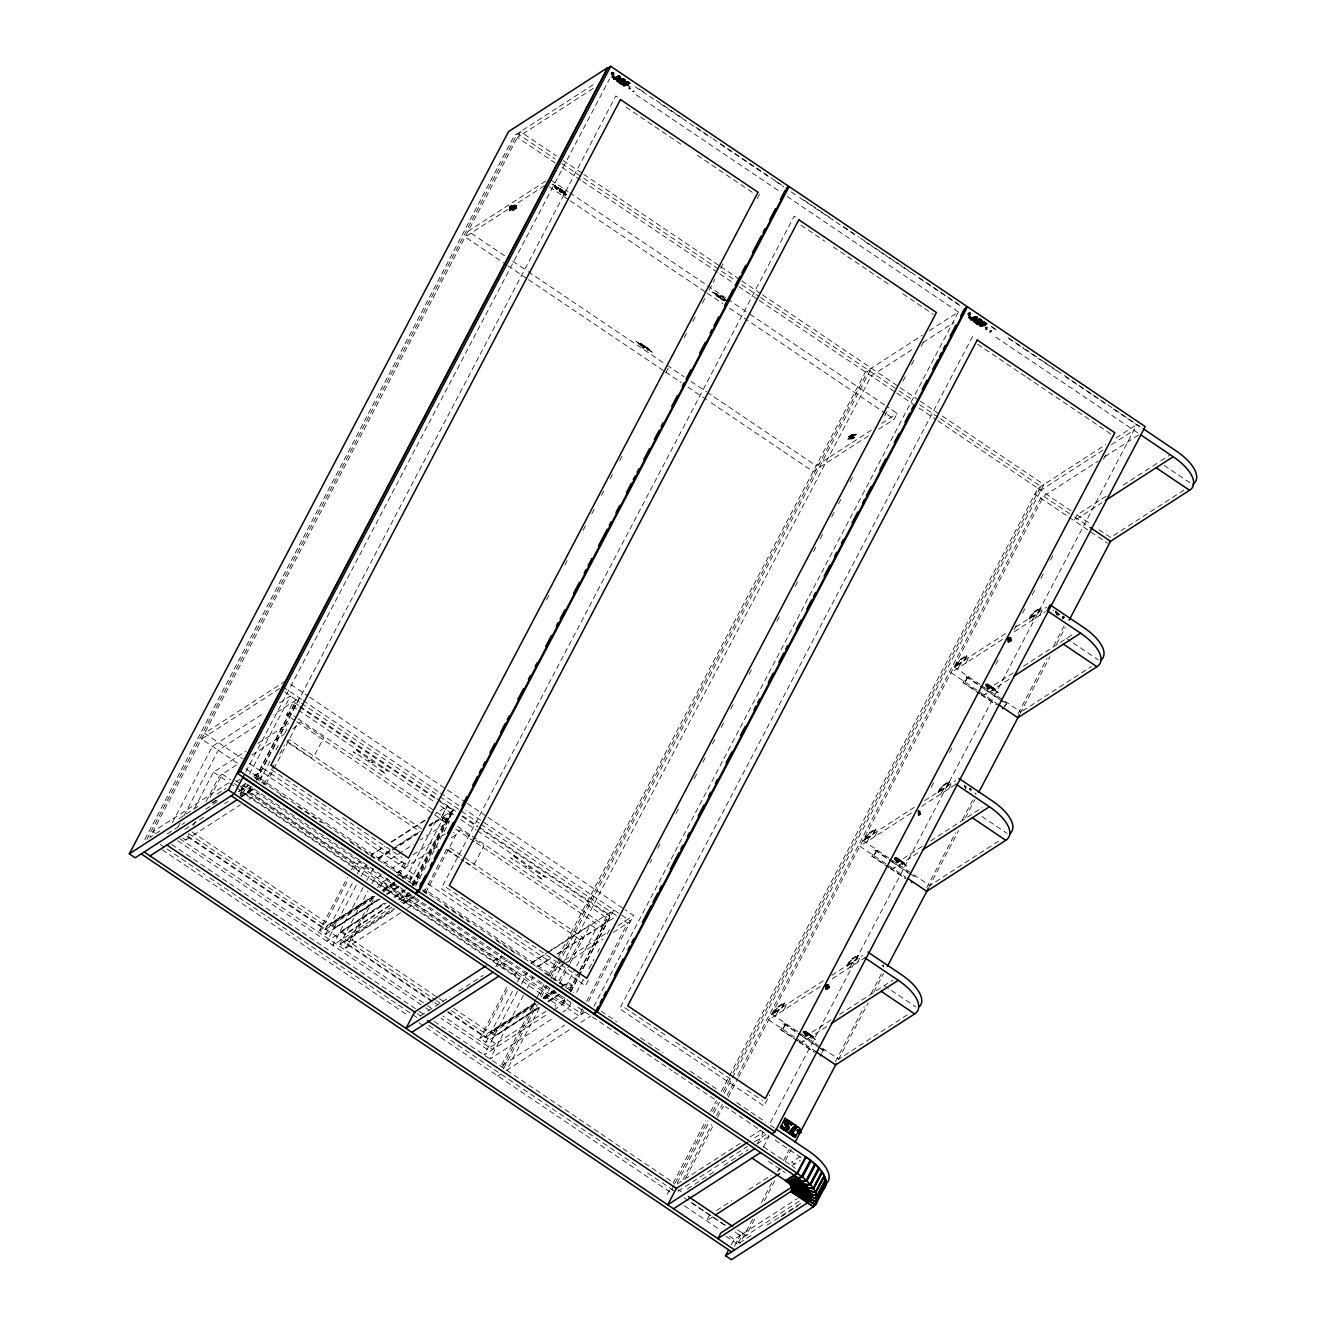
<?xml version="1.0" encoding="UTF-8"?>
<svg xmlns="http://www.w3.org/2000/svg" width="1326" height="1326" viewBox="0 0 1326 1326"><rect width="100%" height="100%" fill="white"/><g stroke="black" fill="none" stroke-linecap="round" stroke-linejoin="round"><path stroke-width="0.75" stroke-dasharray="5 3.75" d="M509.101 211.049L509.93 205.878M509.399 210.867L510.195 205.862M509.681 210.685L510.46 205.862M509.98 210.486L510.991 205.828M510.56 210.121L511.239 205.812M510.841 209.939L511.505 205.795M511.14 209.74L511.77 205.779M511.388 209.74L512.035 205.762M511.621 209.889L512.3 205.745M511.869 210.055L512.549 205.745M512.101 210.204L512.814 205.729M512.333 210.37L513.079 205.712M512.565 210.519L513.344 205.696M512.797 210.652L513.61 205.679M513.096 210.469L513.858 205.663M513.377 210.287L514.389 205.629M513.958 209.906L514.654 205.629M514.256 209.723L514.902 205.613M514.538 209.525L515.168 205.596M514.836 209.342L515.433 205.58M515.118 209.16L515.698 205.563M515.416 208.978L515.963 205.547M515.698 208.779L515.963 207.088M516.046 206.574L516.212 205.53M515.98 208.596L516.212 207.237M516.344 206.375L516.477 205.513M516.278 208.414L516.444 207.403M144.799 839.474L514.355 135.583L596.203 82.742M146.871 839.408L517.422 133.594L555.097 158.971M172.33 822.7L212.425 746.323L264.471 712.725M178.181 826.645L180.104 822.998M183.916 815.739L218.276 750.267L259.913 723.399M194.276 808.711L213.486 772.13L245.94 751.179M182.806 838.115L185.739 840.087L188.607 834.601M193.414 825.452L195.336 821.788M206.077 801.352L219.337 776.075L238.133 763.942M210.005 797.606L222.337 774.135L230.923 779.92M245.791 771.865L609.562 78.947M241.796 788.672L244.664 783.218M249.437 774.119L290.493 695.935L278.344 703.774M239.973 794.257L245.724 783.318L240.503 786.683M240.619 795.252L242.128 792.384L556.688 1004.412L555.18 1007.296M295.002 720.698L286.466 714.929L293.361 701.802L298.483 705.266M247.647 792.616L251.476 785.34M255.288 778.064L296.344 699.879M248.84 791.208L251.841 789.268L408.458 894.835L405.458 896.757L248.84 791.208L251.675 785.804M255.454 778.611L293.228 706.659L296.212 704.736M239.111 798.136L250.647 790.694L252.553 787.047M256.366 779.771L299.328 697.94L273.786 714.432M256.564 780.285L615.828 95.92L619.275 98.24M259.614 781.031L270.189 760.909M275.941 749.936L279.786 742.626M284.593 733.477L288.422 726.167M263.824 784.379L274.134 764.721M279.753 754.013L284.444 745.079M265.863 784.23L297.322 723.88L300.322 721.941L323.726 737.72L314.245 755.787L311.262 757.71L287.841 741.93M380.197 899.028L325.533 934.316L319.682 930.371L347.611 877.199M351.373 870.022L353.296 866.359L361.832 860.839M322.964 924.139L325.947 922.2L348.705 878.873M353.429 869.839L356.28 864.436L239.509 785.721M187.181 836.623L325.085 929.576L326.644 926.625L372.755 896.84M325.533 934.316L353.379 881.276M357.224 873.967L359.147 870.304L367.683 864.784M356.28 885.453L326.958 941.311L385.949 903.238M361.02 876.453L365.744 867.436L371.595 871.381M370.915 857.59L372.639 854.309L384.772 846.469M374.86 896.293L330.456 924.968L334.798 927.902L379.717 898.249M363.092 887.608L332.826 945.256L391.8 907.183M366.871 880.398L373.319 868.099M389.413 906.106L344.992 934.78L340.649 931.847L383.86 903.288M400.601 912.785L345.937 948.073L340.086 944.129L367.932 891.089M371.777 883.762L373.7 880.116L380.529 875.707M432.508 1001.992L343.981 942.305L345.539 939.355L393.358 908.476M345.937 948.073L372.921 896.691M377.628 887.724L379.551 884.061L388.087 878.541M349.219 941.841L352.202 939.902L374.96 896.575M379.7 887.542L382.534 882.122L516.494 972.422L513.643 977.842M397.767 874.663L405.275 860.375M399.424 875.259L407.314 860.226M410.016 860.01L407.132 865.497L262.846 768.251M546.594 599.866L549.478 594.363M564.859 565.058L567.743 559.555M583.142 530.251L586.026 524.748M591.794 513.759L595.639 506.433M601.407 495.443L604.308 489.94M610.076 478.951L613.921 471.625M619.69 460.636L622.574 455.133M665.851 372.705L668.735 367.203M684.133 337.898L687.017 332.395M692.785 321.406L696.631 314.08M702.399 303.09L705.283 297.588M709.145 290.261L714.913 279.272M720.681 268.283L723.565 262.78M757.229 198.668L760.113 193.165M405.275 879.221L436.005 820.678L433.088 818.706M428.779 825.8L453.558 809.788L447.194 821.291L441.343 817.346L447.194 806.175L453.044 810.12L446.149 823.264L440.298 819.302M441.343 817.346L447.707 805.843L435.061 814.015M409.751 881.906L443.796 817.048L429.906 826.032M405.458 896.757L407.347 893.16M412.071 884.177L449.845 812.225L436.221 803.059M406.137 897.221L409.121 895.282L565.738 1000.848L562.738 1002.788L406.137 897.221L408.01 893.625M412.734 884.624L450.509 812.689L453.492 810.75L414.789 884.492M413.165 885.834L452.829 810.302L437.514 799.976M415.602 885.851L449.663 820.993L420.143 840.038M424.022 892.365L446.53 849.502L449.514 847.563L583.473 937.863L580.473 939.786L568.29 963.007M425.679 892.962L457.536 831.866L460.52 829.927L473.912 838.944M495.858 966.737L501.609 955.797L491.167 962.543M502.67 968.858L507.46 959.742L497.018 966.488M538.688 1008.125L485.747 1042.302L479.896 1038.357L507.742 985.317M483.161 1032.125L486.161 1030.203L508.902 986.859M447.84 1012.318L485.299 1037.562L486.841 1034.611L534.676 1003.732M485.747 1042.302L513.593 989.262M517.438 981.953L519.361 978.29L527.897 972.787M517.571 991.4L484.156 1055.032L548.334 1013.611M521.383 984.124L527.135 973.168M535.058 1004.279L490.653 1032.954L495.012 1035.888L538.223 1007.329M523.422 995.345L490.007 1058.993L554.185 1017.556M527.251 988.069L532.969 977.163M536.466 998.528L500.88 1066.319L564.611 1025.18M537.428 996.704L544.157 983.875M548.981 974.709L557.633 958.217M558.594 956.394L865.414 371.976L922.25 335.296M502.62 1066.8L535.339 1004.462M540.146 995.296L544.969 986.13M549.776 976.964L868.364 370.136M503.681 1068.524L537.361 1004.362M541.223 997.036L546.992 986.03M550.837 978.704L871.348 368.214M539.433 1007.975L506.731 1070.264L572.186 1028.015M544.24 998.81L550.025 987.82M553.87 980.494L871.265 375.938L914.327 348.141M558.909 980.859L567.346 964.798M559.638 983.262L569.401 964.648M570.197 963.14L590.368 924.719L596.219 928.664L576.048 967.085M565.489 987.207L575.086 968.908M476.216 842.839L601.026 926.973L607.921 913.829L479.697 827.407M562.738 1002.788L565.572 997.384M569.351 990.19L578.799 972.207M579.744 970.4L607.126 918.238L610.109 916.316L479.034 827.971M562.207 1004.644L565.224 998.909L554.815 1005.622M569.849 990.108L579.396 971.908M580.357 970.102L610.905 911.907M570.445 991.865L610.109 916.316M553.671 1010.163L565.207 1002.721L567.114 999.075M570.926 991.815L613.888 909.984L548.467 952.217M570.926 1003.136L568.075 1008.589L562.87 1011.953M576.661 992.229L583.341 979.5M589.075 968.593L593.849 959.494M597.661 952.217L599.567 948.587M607.209 934.034L610.076 928.581M588.413 980.245L585.528 985.748L441.243 888.503L794.224 216.171L797.672 218.475M649.972 863.011L651.895 859.347M657.663 848.358L660.547 842.855M675.928 813.551L678.829 808.048M694.211 778.743L697.095 773.24M702.863 762.251L706.708 754.925M712.476 743.936L715.377 738.433M721.145 727.444L724.99 720.117M730.759 709.128L733.643 703.625M749.041 674.321L751.925 668.818M776.92 621.181L779.804 615.695M795.202 586.374L798.086 580.887M813.468 551.566L816.352 546.08M820.214 538.754L823.098 533.251M831.75 516.759L834.634 511.272M838.48 503.946L841.364 498.443M850.016 481.951L852.916 476.465M884.641 415.999L887.542 410.513M902.923 381.192L905.807 375.706M911.575 364.716L915.421 357.39M921.189 346.384L924.089 340.898M582.76 1008.638L578.932 1015.915L240.967 788.108M586.573 1001.379L627.629 923.178L620.933 918.669M583.838 1010.346L581.932 1013.992L565.207 1002.721M588.611 1001.263L633.629 915.504L625.06 909.719M878.674 429.226L894.205 419.198L897.221 413.447L886.928 406.518M593.882 1006.268L958.416 311.941L929.145 330.837M972.621 336.406L619.64 1008.738L763.925 1106L769.693 1095.011M667.276 1194.245L670.293 1188.51L673.21 1190.483M673.177 1183.007L705.88 1120.719M710.686 1111.553L716.454 1100.563M721.261 1091.414L1037.827 488.432L1105.619 444.674M674.188 1184.93L670.343 1192.256L425.911 1027.501M675.166 1183.09L707.885 1120.768M712.692 1111.602L717.515 1102.436M723.283 1091.431L731.952 1074.938M732.913 1073.099L1040.91 486.443L940.117 418.502M677.188 1183.007L708.946 1122.509M713.753 1113.326L719.537 1102.337M724.344 1093.171L1043.893 484.52L940.913 415.104M682.873 1179.626L711.731 1124.663M716.537 1115.497L722.305 1104.508M727.112 1095.359L733.858 1082.53M737.704 1075.204L1040.678 498.112L1098.027 461.1M685.857 1177.687L713.753 1124.564M717.598 1117.238L723.383 1106.249M728.189 1097.083L737.803 1078.767M738.764 1076.927L1043.661 496.189L1072.817 515.847M772.909 1013.594L775.925 1007.843L784.462 1002.34L782.091 1008.506L772.909 1013.594L781.445 1008.075L784.462 1002.34M864.038 840.004L867.055 834.269L875.608 828.75L873.221 834.932L864.038 840.004L872.591 834.502L875.608 828.75M955.184 666.431L958.201 660.68L966.737 655.177L964.35 661.342L955.184 666.431L963.72 660.912L966.737 655.177M773.555 1014.025L776.555 1008.274L785.108 1002.771M864.685 840.435L867.701 834.7L876.237 829.181M955.814 666.862L958.831 661.11L967.367 655.608M797.49 1040.976L780.765 1029.705L784.114 1023.755L823.231 1050.126L824.275 1049.446L822.766 1052.33M888.619 867.403L871.895 856.132L875.243 850.165L914.36 876.536L915.404 875.873L913.896 878.74M979.765 693.813L963.041 682.542L966.372 676.591L1005.489 702.962L1006.533 702.283L1004.279 706.592M931.283 787.23L934.167 781.743M949.549 752.422L952.433 746.936M995.71 664.492L998.611 658.989M1013.992 629.684L1016.876 624.181M1022.644 613.192L1026.49 605.866M1032.274 594.877L1035.158 589.374M1040.927 578.385L1044.772 571.058M1050.54 560.069L1053.424 554.566M1103.447 459.31L1106.332 453.807M709.592 1214.997L706.576 1220.732L713.521 1216.257M1106.182 496.173L1077.143 514.919L1074.126 520.67L1101.923 502.72M846.784 965.908L849.8 960.157L858.336 954.637L855.966 960.82L846.784 965.908L855.32 960.389L858.336 954.637M937.913 792.318L940.93 786.583L949.466 781.064L947.095 787.23L937.913 792.318L946.449 786.815L949.466 781.064M1029.042 618.745L1032.059 612.993L1040.612 607.474L1038.225 613.656L1029.042 618.745L1037.595 613.225L1040.612 607.474M847.413 966.339L850.43 960.588L858.983 955.068M938.559 792.749L941.576 786.998L950.112 781.495M1029.689 619.159L1032.705 613.424L1041.242 607.905M757.61 1143.161L763.345 1132.222L752.555 1139.183M1140.327 426.773L1136.896 424.469L769.362 1124.547L775.213 1128.492M763.461 1147.106L769.196 1136.167L725.438 1106.663M821.722 1052.993L823.231 1050.126M1004.677 706.725L1006.517 703.642L1005.009 706.526M731.306 1244.816L734.173 1239.346L797.374 1198.538M734.488 1246.374L740.24 1235.418L735.085 1231.953M738.433 1242.611L743.223 1233.495L738.068 1230.031M752.654 1219.224L740.024 1243.291L728.322 1235.401M761.323 1202.732L771.898 1182.577M777.666 1171.587L779.589 1167.924M783.434 1160.598L789.202 1149.609M835.38 1061.662L864.237 1006.716M870.967 993.887L881.541 973.732M926.741 887.624L955.598 832.662M962.328 819.849L972.919 799.694M1018.119 713.587L1046.976 658.624M1053.706 645.812L1064.281 625.657M754.693 1219.124L746.024 1235.617L737.455 1229.832M764.306 1200.809L774.881 1180.654M785.456 1160.499L791.241 1149.509M838.364 1059.739L868.182 1002.953M873.95 991.947L883.564 973.632M928.78 887.525L958.599 830.739M965.328 817.91L974.942 799.595M1020.142 713.487L1049.96 656.702M1056.706 643.872L1065.358 627.38M593.186 88.477L517.405 137.407L555.163 162.866M545.748 181.098L468.161 231.205L505.869 256.614M544.472 185.739L465.144 236.94L506.283 264.67M285.62 680.934L204.569 733.245L242.293 758.671M286.466 714.929L289.449 713.007L296.278 717.615M257.89 743.455L288.637 723.598M251.791 755.124L284.245 734.173M292.781 728.654L296.195 726.449M228.652 782.821L152.871 831.734L156.302 834.054M159.8 831.054L149.855 837.485L520.422 131.655L556.456 155.954M178.944 818.689L198.088 806.341M217.016 794.125L225.95 788.357M235.962 781.892L242.857 777.434M922.929 342.572L953.941 322.566M211.696 803.026L218.541 798.617M254.41 775.461L257.824 773.24L262.167 776.174L257.045 779.489M212.889 802.91L218.011 799.595M253.879 776.439L257.31 774.235L261.653 777.169L256.531 780.467M167.391 833.872L184.811 822.65M205.696 809.158L217.878 801.302M238.249 791.622L248.509 785.009M239.442 791.506L247.995 785.986M184.745 829.43L203.839 817.114M224.641 803.672L228.122 801.434M240.255 793.594L250.664 786.865M239.989 796.081L253.647 787.263M241.365 796.445L253.316 788.721M241.846 796.827L253.813 789.119M185.739 840.087L240.387 804.799M248.923 799.28L259.183 792.666M871.348 430.154L816.17 465.774L708.167 392.977M881.691 423.475L897.221 413.447M868.331 435.889L813.153 471.526L708.581 401.032M370.368 855.336L384.043 846.518M390.872 842.093L430.154 816.733M391.717 841.993L426.392 819.617M377.927 858.171L389.894 850.463M396.723 846.038L417.226 832.811M429.176 825.087L436.005 820.678M378.49 858.253L390.623 850.414M392.363 849.303L420.11 831.385M377.877 859.613L417.789 833.855M383.728 863.558L413.231 844.513M390.772 869.094L404.447 860.259M412.983 854.756L445.437 833.805M396.623 873.038L437.63 846.568M451.288 837.75L456.409 834.435L453.492 832.463M396.822 876.453L399.822 874.514M319.682 930.371L372.639 896.194M382.882 889.58L396.54 880.762M382.999 890.227L394.966 882.503M373.667 896.409L330.97 923.973L335.312 926.907M382.203 890.906L394.17 883.182M402.706 877.663L407.828 874.364L412.171 877.298L407.049 880.597M383.396 890.774L395.347 883.066M402.192 878.657L407.314 875.342L411.657 878.276L408.242 880.481M325.085 929.576L376.319 896.492M383.164 892.083L396.822 883.265M386.562 893.823L400.22 885.006M334.798 927.902L379.203 899.227M387.739 893.707L399.706 886M387.026 894.619L398.977 886.912M394.12 896.674L404.364 890.061M412.9 884.541L418.021 881.243L422.381 884.16M340.649 931.847L385.054 903.172M395.314 896.558L405.557 889.945M412.386 885.536L417.508 882.221L421.867 885.155M394.618 897.636L405.027 890.906M389.927 905.111L345.522 933.786L341.163 930.852M398.463 899.608L408.706 892.995M399.656 899.492L409.9 892.879M1116.044 437.945L1136.896 424.469M400.469 901.581L410.878 894.868M401.894 902.973L412.154 896.359M1102.884 450.227L1034.81 494.167L1107.575 543.212M1111.503 444.674L1133.879 430.221M340.086 944.129L394.75 908.84M403.286 903.337L416.944 894.503M343.981 942.305L395.231 909.238M403.767 903.719L414.01 897.105M1104.972 456.608L1139.747 434.166L993.141 335.345M407.43 908.376L421.088 899.558M1123.255 485.15L1157.416 463.089M1160.83 460.884L1169.366 455.382M1184.035 490.056L1110.591 537.461L1098.873 529.571M1005.506 633.679L954.04 666.895L1020.937 711.996M1015.799 627.032L1046.678 607.093M1002.489 639.414L951.024 672.647L996.887 703.559M1014.506 631.657L1045.385 611.734M420.441 1015.915L450.028 996.82M458.73 991.202L483.095 975.472M966.372 676.591L982.781 688.078M963.041 682.542L980.08 693.614M513.494 974.345L520.339 969.936M530.582 963.322L549.362 951.19M551.069 950.096L590.368 924.719M532.853 962.295L546.726 953.344M536.433 967.267L550.091 958.449M556.937 954.04L596.219 928.664M538.704 966.24L550.837 958.4M557.782 953.924L616.756 915.852M601.026 926.973L604.01 925.034L456.989 825.932M562.937 961.151L552.594 967.831L425.729 882.32M564.661 960.041L607.772 932.195M618.115 925.531L633.629 915.504M1013.246 672.812L987.489 689.454L984.472 695.189L1010.213 678.58M1023.556 666.166L1073.314 634.043M563.368 964.665L549.577 973.566L424.419 889.216M565.091 963.554L603.032 939.057M613.374 932.377L630.612 921.255L466.039 810.319M479.896 1038.357L534.544 1003.069M543.08 997.566L556.754 988.748M543.212 998.213L553.456 991.599M535.588 1003.301L491.167 1031.959L495.526 1034.893M544.124 997.782L554.367 991.168M561.196 986.759L568.042 982.351L572.384 985.284L567.263 988.583M543.61 998.776L555.561 991.052M562.39 986.643L567.511 983.328L571.871 986.262L566.749 989.577M485.299 1037.562L536.533 1004.478M545.069 998.959L555.329 992.345M548.467 1000.716L558.727 994.102M495.012 1035.888L539.417 1007.213M547.953 1001.694L559.904 993.986M548.947 1001.511L559.191 994.898M546.146 1011.224L487.172 1049.297L441.011 1018.186M1022.661 710.885L1091.348 666.53M573.213 1019.611L587.004 1010.727M497.797 1075.966L500.797 1074.027M580.788 1022.445L591.131 1015.782M914.376 807.252L862.911 840.485L929.808 885.569L1000.218 840.12M924.67 800.606L955.549 780.666M911.36 813.004L859.894 846.22L905.757 877.149M921.653 806.357L955.963 784.196M875.243 850.165L889.961 860.524M871.895 856.132L888.95 867.187M922.117 846.402L896.359 863.027L893.343 868.779L919.067 852.154M930.703 840.85L982.185 807.617M823.247 980.842L771.765 1014.058L838.678 1059.159L909.072 1013.694M831.816 975.29L862.696 955.366M820.23 986.577L768.749 1019.81L814.628 1050.722M832.231 978.82L864.834 957.786M784.114 1023.755L800.506 1035.241M780.765 1029.705L797.821 1040.777M830.988 1019.976L805.213 1036.617L802.197 1042.352L827.938 1025.744M839.573 1014.44L892.763 980.096M824.242 1050.805L820.579 1048.767M677.238 1184.019L741.549 1142.498M750.234 1136.896L760.66 1130.15M677.884 1191.328L747.4 1146.443M754.345 1141.951L766.511 1134.095M687.398 1188.974L715.244 1171.007M723.946 1165.388L748.312 1149.659M757.013 1144.04L769.196 1136.167M716.421 1210.588L731.803 1200.66M748.875 1189.637L771.086 1175.3M777.914 1170.891L781.329 1168.687M800.125 1156.554L791.572 1162.073L796.595 1165.455M791.738 1165.753L800.423 1160.151M799.412 1201.157L743.041 1237.539L734.471 1231.755M739.361 1243.042L753.251 1234.075M767.141 1225.108L801.865 1202.682M781.014 1216.82L798.103 1205.798M851.74 434.53L853.281 434.447M855.104 434.348L856.182 434.116M851.159 434.911L853.745 434.762M854.541 434.713L856.132 434.464M850.878 435.094L853.977 434.928M854.242 434.911L856.082 434.812L850.298 435.475M850.016 435.657L855.999 435.326M849.436 436.022L855.966 435.492M848.855 436.403L855.916 435.84M848.557 436.585L855.85 436.188M848.275 436.768L855.834 436.353M848.706 437.099L855.767 436.702M848.938 437.249L855.751 436.867M849.402 437.563L855.684 437.215M849.618 437.895L855.635 437.563M849.038 438.276L855.602 437.729M848.458 438.641L855.552 438.077M848.159 438.84L855.502 438.425M847.579 439.204L855.469 438.591M360.457 751.975C334.517 736.261 407.844 785.655 382.617 766.925M380.628 770.621C405.391 786.252 333.721 737.952 358.534 755.737M517.737 857.988C491.797 842.275 565.125 891.669 539.897 872.939M537.908 876.652C562.672 892.265 491.001 843.966 515.814 861.751M712.277 292.002L722.571 296.576M712.841 292.383L723.018 297.041M713.968 293.145L723.466 297.505M715.112 293.908L724.129 298.184M716.338 294.985L724.576 298.648M716.106 295.134L725.024 299.112M715.791 295.4L725.703 299.792M716.371 295.781L726.151 300.256M717.499 296.543L726.598 300.72M718.626 297.306L727.261 301.4M720.333 298.449L727.493 301.632M721.46 299.212L724.858 300.72M722.604 299.974L724.609 300.869M639.165 88.975L646.027 93.599M656.32 100.544L685.509 120.218M695.802 127.147L711.25 137.572M712.974 138.716L781.627 184.994M803.937 200.044L833.109 219.702M843.402 226.647L858.85 237.056M860.574 238.216L958.4 304.151M991.019 326.13L997.881 330.771M1008.174 337.699L1023.622 348.125M1025.346 349.268L1040.794 359.694M1042.501 360.838L1135.189 423.309M635.071 86.654L653.867 99.334M660.696 103.942L710.255 137.34M720.515 144.252L768.367 176.507M775.196 181.115L783.749 186.867M791.257 191.939L798.086 196.546M799.793 197.69L854.474 234.553M864.734 241.465L910.879 272.559M919.415 278.327L960.438 305.974M991.865 327.157L996.986 330.605M1008.953 338.677L1058.513 372.076M1065.342 376.683L1106.365 404.331M1113.194 408.938L1142.25 428.513M636.149 94.726L780.318 191.905M787.18 196.53L962.809 314.908M1164.145 465.376L1192.571 484.537M625.955 107.174L683.702 146.109M697.294 155.275L755.041 194.193M800.954 225.138L824.722 241.166M833.225 246.885L890.973 285.819M902.873 293.842L933.438 314.444M977.643 344.246L1025.213 376.302M1026.904 377.446L1111.834 434.696M563.219 160.512L582.197 173.308M583.755 174.352L719.504 265.863M720.714 266.675L740.107 279.736M741.831 280.897L761.787 294.355M762.417 294.786L919.183 400.452M920.327 401.214L939.686 414.276M561.942 163.595L734.836 280.134M741.682 284.759L758.803 296.295M760.511 297.438L897.404 389.711M899.111 390.872L912.785 400.087M919.614 404.695L938.41 417.358M562.025 167.49L580.904 180.22M582.628 181.364L718.211 272.758M719.935 273.918L731.935 282.024M738.814 286.648L757.693 299.378M759.4 300.521L895 391.916M896.707 393.076L917.31 406.966M919.017 408.126L936.189 419.696M937.896 420.839L1040.877 490.255M1037.827 488.432L1073.712 512.615M1077.143 514.919L1090.519 523.936M1074.541 517.007L1088.265 526.256M550.92 180.038L568.058 191.59M569.782 192.751L725.786 297.902M727.493 299.046L748.063 312.919M749.787 314.08L885.221 405.358M549.61 186.933L568.473 199.646M570.197 200.806L705.631 292.085M707.338 293.245L722.769 303.637M729.631 308.262L885.635 413.414M887.343 414.574L894.205 419.198M512.731 261.239L526.439 270.487M528.162 271.648L665.304 364.086M667.028 365.247L684.166 376.799M691.028 381.424L706.46 391.816M1066.485 638.452L1071.507 641.834M1073.165 642.961L1098.26 659.867M508.007 265.83L526.853 278.543M528.577 279.703L664.011 370.982M665.718 372.142L681.15 382.551M688.012 387.159L706.857 399.872M984.439 689.205L1002.837 701.603M980.942 694.194L996.804 704.885M981.439 694.94L994.815 703.957M982.036 816.534L1007.13 833.441M891.636 861.651L911.708 875.177M889.812 867.768L905.675 878.458M890.293 868.53L905.343 878.674M884.21 985.616L916.001 1007.031M290.759 684.398L307.914 695.951M309.621 697.111L465.625 802.263M467.349 803.423L486.194 816.12M487.918 817.28L623.353 908.575M802.18 1036.368L818.904 1047.639M301.466 699.382L282.604 686.669L201.552 738.996L239.277 764.422M303.173 700.542L438.608 791.821M440.331 792.981L459.177 805.694M284.642 691.99L299.759 702.183M301.466 703.327L438.243 795.517M439.95 796.677L479.266 823.181M480.973 824.324L619.275 917.542M798.683 1041.358L814.545 1052.048M799.164 1042.103L814.214 1052.247M300.19 706.41L435.243 797.456M436.95 798.6L455.763 811.28M462.608 815.888L477.99 826.264M299.626 707.04L435.806 798.832M462.012 816.485L477.327 826.811M293.228 706.659L296.626 708.962M298.333 710.106L434.514 801.899M450.509 812.689L453.923 814.976M460.719 819.567L476.051 829.894M477.741 831.037L607.126 918.238M298.002 718.775L434.762 810.948M436.469 812.109L450.144 821.324M441.84 817.015L447.707 820.96M475.57 840.071L483.94 845.723L474.459 863.773L471.476 865.696L463.105 860.06M296.709 721.858L448.868 824.407M455.713 829.015L474.509 841.695M421.535 828.717L289.317 739.577L286.317 741.516L420.276 831.8M448.055 849.916L461.431 858.933M446.53 849.502L463.702 861.071M465.426 862.232L580.473 939.786M271.316 769.511L330.771 809.589M342.655 817.595L402.109 857.673M446.315 887.475L464.995 900.072M466.702 901.216L583.904 980.212M624.712 1007.71L665.486 1035.192M675.68 1042.07L733.427 1080.988M747.019 1090.154L762.301 1100.464M249.155 763.295L424.005 881.16M245.641 768.699L418.303 885.088M262.183 781.743L403.502 877M422.397 889.729L563.699 984.986M254.459 777.484L264.752 784.428M280.2 794.838L287.062 799.462M297.356 806.407L321.389 822.601M350.561 842.259L374.595 858.469M400.336 875.823L414.077 885.072M422.662 890.857L429.525 895.481M444.972 905.89L468.99 922.084M496.454 940.598L517.057 954.488M544.522 972.986L573.694 992.66M601.159 1011.174L616.607 1021.584M640.624 1037.777L662.934 1052.827M690.398 1071.325L716.156 1088.679M736.742 1102.569L765.914 1122.227M246.735 783.997L384.01 876.751M385.717 877.911L571.025 1002.589M577.887 1007.213L619.06 1034.96M632.784 1044.208L672.249 1070.811M673.973 1071.972L715.145 1099.735M775.196 1140.211L802.644 1158.709M235.58 780.533L240.603 783.931M242.277 785.058L250.647 790.694M234.271 783.6L239.293 786.981M213.486 772.13L227.923 781.859M229.647 783.02L234.801 786.484M236.509 787.644L359.147 870.304M373.7 880.116L519.361 978.29M763.594 1146.841L795.385 1168.256M768.434 1161.361L785.158 1172.648M191.988 831.916L325.947 922.2M352.202 939.902L443.215 1001.263M453.525 1008.208L486.161 1030.203M188.74 833.656L326.644 926.625M345.539 939.355L435.773 1000.185M436.801 1000.865L440.232 1003.185M451.089 1010.511L486.841 1034.611M187.994 836.358L437.58 1004.594M447.84 1011.523L495.709 1043.777L492.692 1049.529L443.116 1016.114M179.839 838.645L426.027 1004.578M427.734 1005.738L431.149 1008.042M177.734 840.717L423.922 1006.666M425.629 1007.81L429.044 1010.114M171.75 844.463L417.491 1010.097M418.9 1011.058L424.32 1014.705M434.348 1021.468L674.636 1183.438M417.143 1013.694L420.574 1016.014M678 1189.538L681.431 1191.859M160.131 844.397L165.302 847.894M166.977 849.021L204.635 874.414M209.922 877.978L416.911 1017.49M428.895 1025.562L638.983 1167.178M647.552 1172.963L673.343 1190.334M692.172 1203.03L726.499 1226.169M683.951 1197.709L726.317 1226.268M162.269 849.8L408.789 1015.965M419.049 1022.876L424.187 1026.341M684.365 1205.765L719.952 1229.766M725.919 1236.28L737.621 1244.169M648.53 348.556L649.508 349.351M651.398 351.506L652.409 352.351M647.386 347.793L649.276 349.517M650.27 350.744L651.729 352.036M646.259 347.014L649.027 349.666M649.127 349.981L651.049 351.738M645.132 346.252L650.353 351.423M644.552 345.871L649.674 351.125M643.425 345.108L649.326 350.976M642.281 344.346L648.646 350.661M641.154 343.583L647.95 350.362M640.889 343.699L647.27 350.064M640.64 343.865L646.574 349.749M640.408 344.014L645.895 349.451M639.497 343.484L645.215 349.136M638.37 342.705L644.519 348.837M637.226 341.942L643.839 348.539M636.099 341.18L643.143 348.224M994.914 688.824L995.859 689.653M997.533 691.94L998.511 692.802M994.351 688.443L995.544 689.851M996.97 691.559L997.782 692.52M993.207 687.664L995.378 689.968M995.826 690.796L997.417 692.387M992.644 687.282L995.064 690.166M995.262 690.415L996.688 692.106M991.517 686.52L996.323 691.973M990.953 686.139L995.611 691.691M989.809 685.376L995.246 691.542M989.246 684.995L994.517 691.26M988.682 684.614L994.152 691.128M993.787 690.995L987.538 683.851L993.058 690.713M987.041 684.117L992.693 690.564M986.875 684.233L991.964 690.282M986.561 684.431L991.616 690.15M986.196 684.299L990.887 689.868M985.632 683.918L990.522 689.735M985.815 684.73L989.793 689.454M985.649 685.094L989.428 689.321M986.345 686.222L988.699 689.039M985.898 685.99L988.334 688.89M903.785 862.397L904.564 863.342M902.641 861.635L904.415 863.441M905.26 864.751L906.653 866.11M902.078 861.254L904.083 863.64M904.697 864.37L905.923 865.828M901.514 860.872L903.934 863.74M904.133 863.988L905.559 865.696M900.387 860.11L905.194 865.547M899.807 859.729L904.465 865.265M898.68 858.966L904.1 865.132M898.116 858.585L903.387 864.85M896.973 857.823L903.023 864.718M896.409 857.425L902.293 864.436M896.061 857.607L901.929 864.287M895.912 857.707L901.199 864.005M895.58 857.905L900.835 863.872M895.431 858.021L900.105 863.591M894.503 857.491L899.757 863.458M895.199 858.635L899.028 863.176M894.685 858.303L898.663 863.027M894.503 858.684L897.934 862.762M894.768 859.563L897.569 862.613M812.656 1035.987L813.435 1036.915M811.512 1035.225L813.269 1037.015M814.131 1038.341L815.523 1039.683M810.948 1034.844L812.954 1037.23M813.567 1037.96L814.794 1039.402M809.821 1034.065L814.429 1039.269M809.241 1033.683L813.7 1038.987M808.114 1032.921L813.335 1038.855M807.551 1032.54L812.606 1038.573M806.407 1031.777L812.241 1038.424M805.843 1031.396L811.529 1038.159M805.097 1031.081L811.164 1038.009M804.932 1031.18L810.435 1037.728M804.617 1031.396L810.07 1037.595M804.451 1031.495L809.341 1037.313M804.302 1031.595L808.976 1037.181M803.357 1031.081L808.611 1037.031M804.07 1032.208L807.899 1036.75M803.556 1031.893L807.534 1036.617M803.374 1032.258L806.805 1036.335M802.893 1031.976L806.44 1036.203M1063.75 616.375L1064.33 617.568M1063.452 616.142L1064.214 617.684M1063.154 615.927L1064.049 617.75M1063.038 616.839L1063.452 617.701M1062.474 616.888L1063.336 618.645M1062.225 616.739L1063.187 618.712M1062.292 617.684L1062.806 618.745M1058.778 613.623L1059.292 614.667M1058.264 613.341L1059.126 614.717M1057.982 613.159L1058.811 614.833L1057.7 612.96M1057.12 612.579L1057.584 613.524M1057.833 614.021L1058.314 614.999M1056.043 611.12L1057.303 613.341M1057.518 614.153L1058.148 615.065M1055.595 611.021L1056.888 613.656M1057.352 614.22L1057.817 615.181M1055.629 611.452L1056.888 614.037M1055.662 612.33L1057.071 615.198M1053.01 610.01L1053.623 610.855M975.588 793.296L976.052 794.241M975.024 792.915L975.77 794.042M970.881 788.721L971.328 789.65M970.599 788.539L971.046 789.451M970.98 790.876L969.687 788.257L970.649 790.611M969.472 788.589L970.367 790.412M965.991 786.152L966.455 787.114M964.499 785.025L965.759 787.627M964.532 785.904L965.941 788.788M964.566 786.335L965.659 788.589M565.091 191.839L565.489 192.668M566.103 193.911L566.55 194.856M564.793 191.64L565.39 192.834M565.804 193.712L566.268 194.657M564.412 191.624L565.987 194.458M564.296 191.789L565.423 194.077M564.196 191.955L565.125 193.894M565.373 194.789L566.069 195.817M562.854 190.38L563.434 191.574L562.539 190.132M563.964 192.287L564.611 193.977M564.81 194.408L565.556 195.535M563.749 192.602L564.975 195.154M561.959 189.717L563.136 191.756M563.633 192.767L564.694 194.955M561.677 189.535L562.754 191.756M563.417 193.099L564.13 194.574M561.097 189.154L561.859 190.298M562.125 190.845L562.539 191.706M563.301 193.264L563.848 194.375M560.815 188.955L561.263 189.883M561.561 190.878L562.423 192.651M560.252 188.574L560.865 189.85M561.312 190.745L562.274 192.718M560.036 188.524L562.091 192.751M559.804 188.839L560.881 191.027M561.047 191.789L561.694 192.701M559.589 189.17L560.318 190.662M558.345 187.43L559.042 188.441M559.473 189.336L560.086 190.994M560.301 191.408L560.981 192.403M558.196 187.496L558.71 188.557M559.257 189.668L560.434 192.071M557.881 187.629L558.544 188.607M559.141 189.833L560.152 191.889M557.351 187.347L558.213 188.723M558.926 190.148L559.572 191.508M557.069 187.148L557.898 188.839M556.506 186.767L557.732 188.889M556.224 186.585L556.688 187.53M556.92 188.027L557.401 189.005M555.13 185.126L556.406 187.331M556.605 188.159L557.235 189.071M554.848 184.927L555.975 187.662M556.29 188.292L556.92 189.17M554.716 185.458L555.975 188.043M556.124 188.358L556.588 189.286L554.732 185.889M554.782 186.767L555.876 189.005M553.108 184.132L553.804 185.557M554.798 187.198L555.594 188.822M552.097 184.016L552.71 184.861M883.05 964.781L883.796 966.322M882.718 965.278L883.497 966.853L882.602 965.444M560.533 188.773L560.981 189.684M564.528 191.458L565.274 192.999M1011.688 639.497L1011.755 640.673M1011.274 637.309L1011.324 638.303M1011.39 639.298L1011.473 640.856M1011.075 639.082L1011.174 641.038M1010.76 638.867L1010.893 641.237M1010.362 637.276L1010.611 641.419M1010.064 637.259L1010.313 641.602M1009.766 637.242L1010.031 641.784M1009.467 637.242L1009.732 641.983M1008.556 637.209L1008.871 642.53M1008.257 637.193L1008.572 642.729M1007.959 637.176L1008.29 642.911M1007.661 637.16L1007.975 642.729M920.559 813.087L920.625 814.247M920.145 810.882L920.194 811.877M920.244 812.871L920.343 814.429M919.946 812.672L920.045 814.628M919.631 812.457L919.763 814.81M919.233 810.849L919.465 814.993M918.935 810.849L919.183 815.192M918.636 810.832L918.885 815.374M918.338 810.816L918.603 815.556M918.023 810.799L918.305 815.739M829.43 986.677L829.496 987.837M828.999 984.472L829.065 985.467M829.115 986.461L829.214 988.019M828.8 986.246L828.916 988.202M828.485 986.03L828.634 988.4M828.104 984.439L828.336 988.583M827.805 984.422L828.054 988.765M827.507 984.406L827.755 988.947M827.192 984.406L827.474 989.146M826.894 984.389L827.175 989.329M826.595 984.373L826.894 989.511M826.297 984.373L826.595 989.71M825.999 984.356L826.313 989.892M825.7 984.34L826.015 990.074M825.402 984.323L825.717 989.892M368.28 760.096L369.324 760.627L368.28 760.096M371.628 762.351L372.672 762.881L371.628 762.351M525.56 866.11L526.604 866.64L525.61 865.961M528.908 868.364L529.952 868.895L528.958 868.215M777.086 1007.942L774.069 1013.694L776.108 1015.07L779.124 1009.318L777.086 1007.942M868.215 834.352L865.198 840.104L867.237 841.48L870.254 835.728L868.215 834.352M959.344 660.779L956.328 666.514L958.367 667.89L961.383 662.155L959.344 660.779M784.578 1003.102L781.561 1008.837L783.6 1010.213L786.616 1004.478L784.578 1003.102M875.707 829.512L872.707 835.264L874.746 836.64L877.762 830.888L875.707 829.512M966.853 655.939L963.836 661.674L965.875 663.05L968.892 657.315L966.853 655.939M785.125 1024.434L782.108 1030.186L786.169 1023.771L785.125 1024.434M876.254 850.861L873.254 856.613L877.298 850.181L876.254 850.861M967.4 677.271L964.383 683.023L968.444 676.608L967.4 677.271M850.96 960.256L847.944 965.991L849.983 967.367L852.999 961.632L850.96 960.256M942.09 786.666L939.073 792.418L941.112 793.793L944.129 788.042L942.09 786.666M1033.219 613.093L1030.203 618.828L1032.241 620.203L1035.258 614.468L1033.219 613.093M858.452 955.416L855.436 961.151L857.474 962.527L860.491 956.792L858.452 955.416M949.582 781.826L946.565 787.578L948.604 788.953L951.62 783.202L949.582 781.826M1040.728 608.253L1037.711 613.988L1039.75 615.363L1042.766 609.629L1040.728 608.253"/><path stroke-width="1.5" d="M792.086 1186.936L720.896 1232.898L717.88 1238.633L790.81 1191.56C794.639 1187.698 788.556 1182.775 785.489 1180.637L752.041 1158.095M810.551 1199.102C812.042 1188.411 801.567 1180.82 794.042 1175.134L231.254 795.782M728.422 1250.285L725.554 1255.755L731.405 1259.7L813.385 1206.776C825.17 1194.908 806.457 1179.775 797.025 1173.195L228.387 789.915L129.318 853.861L135.169 857.806L234.238 793.86L243.868 775.528M242.857 777.434L805.644 1156.786C814.844 1163.681 830.921 1175.466 824.076 1188.527M129.318 853.861L508.504 131.639L607.573 67.676L228.387 789.915M237.503 773.389L607.722 68.223L610.722 66.3L788.44 186.104L418.22 891.254L415.237 893.194L237.503 773.389L240.503 771.467L610.722 66.3M786.119 188.474L789.119 186.552L966.836 306.339L596.617 1011.506L593.634 1013.429L415.9 893.641L417.823 889.978M419.745 886.315L425.53 875.326M430.337 866.16L432.259 862.497M434.182 858.834L438.989 849.684M447.641 833.192L453.409 822.203M462.061 805.727L466.868 796.561M472.636 785.572L477.443 776.423M479.366 772.76L481.288 769.097M483.211 765.433L485.134 761.77M489.957 752.604L494.764 743.455M500.532 732.466L505.339 723.3M507.261 719.637L509.184 715.974M517.836 699.498L523.604 688.509M528.411 679.343L530.334 675.68M535.14 666.514L537.063 662.851M545.715 646.375L551.5 635.386M556.307 626.22L558.229 622.557M560.152 618.894L564.959 609.745M573.611 593.252L579.379 582.263M584.186 573.114L586.109 569.451M588.031 565.788L591.877 558.461M598.606 545.632L607.258 529.157M609.181 525.494L611.104 521.831M615.927 512.665L619.772 505.339M626.502 492.526L631.309 483.36M633.231 479.697L635.154 476.034M637.077 472.371L638.999 468.708M643.806 459.558L649.574 448.569M654.381 439.403L659.188 430.254M661.11 426.591L663.033 422.928M671.685 406.436L677.47 395.446M682.277 386.297L684.199 382.634M686.122 378.971L690.929 369.805M699.581 353.313L705.349 342.323M710.156 333.174L712.079 329.511M714.001 325.848L718.808 316.682M724.576 305.693L733.228 289.217M735.151 285.554L739.974 276.388M741.897 272.725L745.742 265.399M752.472 252.586L761.124 236.094M763.047 232.431L764.969 228.768M769.776 219.619L775.544 208.63M780.351 199.464L785.158 190.314M415.9 893.641L418.9 891.702L789.119 186.552M960.67 316.052L964.516 308.726L967.516 306.803L1145.233 426.591L775.014 1131.758L772.03 1133.68L594.297 1013.893L598.142 1006.567M600.065 1002.904L601.987 999.24M603.91 995.577L605.849 991.914M614.502 975.422L623.154 958.947M627.96 949.781L629.883 946.118M631.806 942.455L633.729 938.791M642.381 922.299L651.033 905.824M652.956 902.161L657.762 892.995M659.685 889.332L661.608 885.669M670.276 869.193L678.929 852.701M680.851 849.038L682.774 845.375M687.581 836.225L689.503 832.562M698.156 816.07L703.924 805.081M708.73 795.931L710.653 792.268M715.46 783.102L717.383 779.439M726.035 762.964L731.819 751.975M740.472 735.482L745.278 726.333M753.93 709.841L755.853 706.178M757.776 702.515L759.699 698.852M768.351 682.376L773.157 673.21M778.926 662.221L783.732 653.072M785.655 649.409L787.578 645.745M796.246 629.253L801.053 620.087M806.821 609.098L811.628 599.949M813.551 596.286L815.473 592.623M824.126 576.13L829.894 565.141M834.7 555.992L836.623 552.329M841.43 543.163L843.353 539.5M852.005 523.024L857.789 512.035M862.596 502.869L864.519 499.206M866.442 495.543L871.248 486.393M879.9 469.901L885.669 458.912M894.321 442.436L899.127 433.27M904.896 422.281L909.702 413.132M911.625 409.469L913.548 405.806M922.216 389.314L927.023 380.164M932.791 369.175L937.598 360.009M939.521 356.346L941.443 352.683M943.366 349.02L945.289 345.357M950.096 336.191L955.864 325.201M594.297 1013.893L597.297 1011.953L967.516 306.803M747.682 1142.332L676.326 1188.411L667.707 1204.82L754.726 1148.631M1047.855 609.181L1050.109 604.871L1083.557 627.413A41.321 18.249 27.7 0 1 1100.978 660.215M795.086 1142.183L836.441 1063.402M887.425 966.306L928.299 888.453M978.787 792.268L1019.429 714.863M1069.204 620.054L1110.558 541.29L1089.972 527.4M806.075 1157.101L797.456 1173.527L794.025 1175.134L798.169 1178.151L802.445 1177.206L811.064 1160.78M815.507 1202.947L813.385 1206.776L790.81 1191.56L792.318 1188.676M810.219 1160.117L801.6 1176.543L798.169 1178.151M810.667 1160.449L802.048 1176.858L787.13 1181.831L796.926 1177.239M814.744 1163.946L806.125 1180.372L801.865 1181.317L806.854 1181.052L815.473 1164.642M815.142 1164.294L806.523 1180.704L788.589 1183.074L800.755 1180.355M818.623 1167.875L810.004 1184.284L805.015 1184.566L810.617 1184.98L819.236 1168.571M818.971 1168.223L810.352 1184.632L789.832 1184.35L804.07 1183.588M821.772 1171.803L813.153 1188.212L807.551 1187.798L813.617 1188.892L822.236 1172.482M822.037 1172.134L813.418 1188.56L790.826 1185.626L806.788 1186.82M824.092 1175.615L815.473 1192.041L809.407 1190.947L815.788 1192.687L824.407 1176.278M824.291 1175.963L815.672 1192.372L791.556 1186.869L808.86 1189.986M825.534 1179.245L816.915 1195.671L810.534 1193.914L817.081 1196.267L825.667 1179.576M817.413 1199.301L826.081 1182.61M826.115 1182.891L817.462 1199.566L810.915 1196.665L817.462 1199.019M825.7 1185.593L815.457 1204.936L809.39 1201.157L815.772 1204.555M817.081 1202.002L810.518 1199.102L807.517 1202.815L725.554 1255.755M784.561 1121.73L785.406 1120.768M780.5 1127.034L781.876 1125.459M784.346 1122.658L786.202 1120.553M780.815 1127.349L782.158 1125.824M784.346 1123.337L786.865 1120.47M781.113 1127.68L782.439 1126.172M784.495 1123.835L787.429 1120.487M781.428 1127.995L782.705 1126.536M784.677 1124.282L787.926 1120.603M781.743 1128.31L783.036 1126.835M784.926 1124.697L788.406 1120.735M782.091 1128.575L783.384 1127.117M785.174 1125.078L788.821 1120.918M782.456 1128.857L783.716 1127.415M785.456 1125.442L789.252 1121.116M782.804 1129.122L784.114 1127.63M785.705 1125.807L787.362 1123.918M788.257 1122.923L789.633 1121.348M783.152 1129.404L784.511 1127.862M785.97 1126.188L787.611 1124.332M788.721 1123.056L790.014 1121.581M783.533 1129.636L784.959 1128.012M786.185 1126.619L787.843 1124.746M789.119 1123.271L790.379 1121.846M783.915 1129.868L785.473 1128.094M786.351 1127.1L788.092 1125.111M784.329 1130.083L788.357 1125.492M789.848 1123.785L791.092 1122.393M784.76 1130.266L788.589 1125.89M790.197 1124.067L791.44 1122.658M785.207 1130.432L788.837 1126.304M790.545 1124.365L791.771 1122.94M785.688 1130.548L789.053 1126.719M790.826 1124.697L792.086 1123.255M786.202 1130.63L789.235 1127.199M791.108 1125.045L792.401 1123.57M786.782 1130.647L789.351 1127.713M791.837 1124.896L792.716 1123.901M787.478 1130.531L789.335 1128.409M788.572 1132.785L795.152 1125.293M788.871 1132.984L795.451 1125.492M789.235 1133.233L795.815 1125.757M789.616 1133.481L796.18 1126.006M789.981 1133.73L796.561 1126.255M790.362 1133.979L796.926 1126.503M790.727 1134.227L797.307 1126.752M791.092 1134.492L792.401 1133.001M791.473 1134.741L792.782 1133.249M791.837 1134.99L793.147 1133.498M792.219 1135.238L793.528 1133.747M792.583 1135.487L793.893 1133.995M797.025 1130.78L797.771 1129.934M792.948 1135.736L794.257 1134.244M797.34 1130.995L798.086 1130.15M793.329 1135.984L794.639 1134.492M797.655 1131.194L798.385 1130.349M793.694 1136.233L795.003 1134.741M797.954 1131.409L798.7 1130.564M794.075 1136.481L795.385 1134.99M798.269 1131.608L799.992 1129.653M794.44 1136.73L795.749 1135.255M797.904 1133.15L800.357 1130.365M794.821 1136.995L796.114 1135.504M798.219 1133.349L799.943 1131.393M799.512 1132.454L800.241 1131.608M799.81 1132.653L800.556 1131.807M800.125 1132.868L800.871 1132.023M792.335 1132.951L797.622 1126.967M797.589 1132.934L800.307 1129.868M789.5 1123.503L790.727 1122.128M800.44 1133.067L801.186 1132.238M150.07 855.916L237.105 799.727M1105.403 500.466L1173.195 456.708A41.321 18.249 27.7 0 1 1189.555 490.288L1109.282 542.102M485.946 965.908L414.59 1011.97L405.971 1028.396L492.99 972.207M411.822 1032.341L498.841 976.151M1013.644 676.359L1080.541 633.165A41.321 18.249 27.7 0 1 1096.917 666.746L1017.92 717.731L997.848 704.205M1002.473 708.697L1003.517 708.034M922.498 849.949L989.411 806.755A41.321 18.249 27.7 0 1 1005.788 840.319L926.791 891.321L907.415 878.26M911.343 882.287L912.387 881.608M831.369 1023.523L898.282 980.328A41.321 18.249 27.7 0 1 914.658 1013.909L835.662 1064.894L815.589 1051.369M820.214 1055.861L821.258 1055.198M673.558 1208.765L760.577 1152.576M715.261 1215.13L779.572 1173.609M795.285 1176.046L785.489 1180.637L797.025 1173.195L805.644 1156.786A41.321 18.249 27.7 0 1 824.275 1188.361M787.13 1181.831L799.296 1179.112M623.27 85.428L625.607 84.947M980.063 325.931L982.4 325.45M619.275 82.742L620.667 82.461M976.069 323.229L977.461 322.947M611.8 72.781L612.993 72.549M611.352 73.129L613.573 72.681M612.098 73.974L613.391 73.709M611.767 74.538L613.888 74.107M612.264 76.179L613.59 75.913M612.612 76.361L613.54 76.179M612.032 77.223L612.877 77.057M612.413 77.389L614.568 76.958M617.701 76.328L619.209 76.03M613.026 77.521L614.12 77.306M617.038 76.709L619.491 76.212M616.375 77.09L619.772 76.411M615.712 77.472L620.054 76.593M615.049 77.853L620.27 76.809M613.723 78.632L618.314 77.455M618.662 77.621L620.187 77.074M613.59 78.897L617.12 78.184M618.562 77.903L620.004 77.604M613.872 79.096L616.938 78.483M618.463 78.168L619.905 77.869M614.153 79.295L617.22 78.665M618.364 78.433L619.822 78.135M614.435 79.477L615.347 79.295M616.06 79.146L617.502 78.864M618.247 78.715L619.723 78.416M616.358 79.345L617.783 79.046M618.148 78.98L619.64 78.682M616.64 79.527L619.557 78.947M616.921 79.726L619.457 79.212M621.695 79.013L623.187 78.715M617.485 80.107L619.275 79.742M621.446 79.311L623.469 78.897M617.618 80.339L619.192 80.008M621.181 79.61L623.75 79.096M617.502 80.604L619.093 80.289M620.933 79.908L624.049 79.278M617.402 80.869L619.01 80.555M620.684 80.206L624.314 79.477M617.303 81.151L618.91 80.82M620.435 80.505L622.673 80.057M623.303 79.925L624.579 79.676M617.286 81.4L618.828 81.085M620.17 80.82L622.424 80.356M623.585 80.124L624.811 79.875M617.568 81.582L618.728 81.35M619.922 81.118L622.176 80.654M623.784 80.339L625.01 80.09M619.424 81.715L622.723 81.052M623.866 80.82L625.242 80.538M619.176 82.013L621.43 81.566M621.728 81.499L623.137 81.218M623.701 81.101L625.292 80.77M618.91 82.311L621.165 81.864M622.027 81.682L625.292 81.019M618.993 82.543L620.916 82.162M622.275 81.88L625.259 81.284M622.474 82.096L625.143 81.549M619.557 82.925L620.949 82.643M622.574 82.328L624.911 81.847M619.855 83.124L621.248 82.842M622.557 82.577L623.618 82.361M626.303 81.814L627.463 81.582M620.137 83.323L621.596 83.024M622.408 82.858L623.701 82.593M626.054 82.113L627.745 81.781M620.419 83.505L623.784 82.825M625.557 82.709L628.309 82.162M620.999 83.886L623.75 83.323M625.292 83.024L628.59 82.345M621.314 84.068L623.668 83.604M625.043 83.323L628.872 82.543M621.679 84.251L623.469 83.886M624.795 83.621L627.115 83.157M627.745 83.024L629.17 82.742M624.546 83.919L626.866 83.455M628.043 83.207L629.452 82.925M624.297 84.218L626.684 83.737M628.325 83.405L629.734 83.124M624.032 84.516L626.966 83.936M628.607 83.588L629.883 83.339M623.535 85.113L627.529 84.317M626.386 84.798L627.811 84.499M623.551 85.61L625.358 85.245M626.668 84.98L628.093 84.698M623.833 85.809L625.11 85.544M626.966 85.179L628.391 84.881M627.248 85.361L628.226 85.162M628.955 87.019L629.9 86.82M629.021 88.743L630.281 88.494M968.593 313.284L969.787 313.035M967.881 313.914L970.367 313.168M968.892 314.461L970.184 314.196M968.693 314.759L970.466 314.395M968.56 315.024L969.488 314.842M969.057 316.682L970.383 316.4M969.405 316.848L970.334 316.665M968.825 317.726L969.671 317.544M969.207 317.892L971.361 317.461M973.831 317.196L976.284 316.715M973.168 317.594L976.566 316.897M972.505 317.975L976.848 317.096M971.842 318.356L977.063 317.295M971.179 318.737L975.107 317.942M975.571 317.859L976.98 317.56M970.516 319.118L974.511 318.323M975.455 318.124L976.881 317.826M970.383 319.4L973.914 318.688M975.356 318.389L976.798 318.107M970.665 319.583L974.013 319.168M975.14 318.936L976.698 318.373M971.229 319.98L972.14 319.798M972.853 319.649L974.295 319.351M975.041 319.201L976.516 318.903M973.135 319.831L974.577 319.549M974.942 319.467L976.433 319.168M973.433 320.03L976.35 319.433M973.715 320.229L976.251 319.715M978.737 319.201L979.699 319.002M973.997 320.411L976.168 319.98M978.489 319.5L979.98 319.201M974.278 320.61L976.069 320.246M978.223 319.798L980.262 319.4M974.411 320.826L975.986 320.511M977.975 320.113L980.544 319.583M974.196 321.373L975.886 320.776M977.477 320.71L981.107 319.964M974.096 321.638L975.704 321.306M977.229 321.008L979.466 320.544M980.096 320.428L981.373 320.163M974.08 321.886L975.621 321.588M976.964 321.306L979.218 320.859M980.378 320.627L981.605 320.362M974.361 322.085L975.522 321.853M976.715 321.605L978.969 321.157M980.577 320.826L981.804 320.577M976.466 321.903L979.218 321.356M980.676 321.058L981.936 320.809M976.218 322.201L979.516 321.538M980.66 321.306L982.036 321.025M975.969 322.516L978.207 322.052M978.522 321.986L979.931 321.704M980.494 321.588L982.085 321.273M975.704 322.815L977.958 322.351M978.82 322.185L982.085 321.522M975.787 323.047L977.71 322.649M979.069 322.384L982.052 321.77M976.35 323.428L977.743 323.146M979.367 322.815L981.704 322.351M976.649 323.61L978.041 323.329M979.35 323.063L980.411 322.864M983.096 322.317L984.257 322.085M976.93 323.809L978.389 323.511M979.201 323.345L980.494 323.08M982.848 322.616L984.538 322.268M977.212 324.008L980.577 323.329M982.599 322.914L984.82 322.467M977.494 324.19L980.594 323.561M982.351 323.212L985.102 322.649M977.792 324.389L980.544 323.826M982.085 323.511L985.384 322.848M978.107 324.572L980.461 324.091M981.588 324.108L985.964 323.229M981.339 324.406L983.66 323.942M984.82 323.71L986.246 323.428M981.091 324.721L983.461 324.224M985.119 323.892L986.527 323.61M980.826 325.019L983.759 324.422M985.4 324.091L986.677 323.826M980.577 325.318L984.041 324.621M980.328 325.616L982.649 325.152M982.898 325.102L984.323 324.804M983.179 325.284L984.605 325.003M980.345 326.113L982.152 325.748M983.461 325.483L984.887 325.185M980.627 326.295L981.903 326.047M983.759 325.666L985.168 325.384M985.433 327.82L987.058 327.489M985.815 329.246L987.074 328.981M990.505 330.787L991.533 330.837M633.016 91.428L633.977 91.245M989.809 331.931L990.771 331.732M788.589 1183.074L802.827 1182.311M789.832 1184.35L805.794 1185.543M790.826 1185.626L808.131 1188.759M791.556 1186.869L809.755 1191.842M810.667 1194.759L792.003 1188.046L810.203 1193.019M792.003 1188.046L817.048 1195.986M810.816 1197.411L792.152 1189.124L810.816 1195.837M792.152 1189.124L817.496 1199.301M810.203 1199.732L792.003 1190.085L810.667 1198.372M792.003 1190.085L817.031 1202.268M810.518 1199.102L816.915 1202.483M808.843 1201.671L791.556 1190.897L809.755 1200.544M791.556 1190.897L815.656 1204.77M790.81 1191.56L808.098 1202.317M807.517 1202.815L813.584 1206.594M1143.741 429.077L1176.212 450.973A41.321 18.249 27.7 0 1 1192.571 484.537M1140.725 434.829L1173.195 456.708M1156.106 467.73L1189.555 490.288M1047.092 610.623L1080.541 633.165M1063.469 644.187L1096.917 666.746M958.98 778.461L992.428 801.003A41.321 18.249 27.7 0 1 1009.848 833.805M955.963 784.196L989.411 806.755M972.339 817.777L1005.788 840.319M867.85 952.035L901.299 974.577A41.321 18.249 27.7 0 1 919.614 1006.517M864.834 957.786L898.282 980.328M881.193 991.351L914.658 1013.909M776.191 1129.155L808.661 1151.034A41.321 18.249 27.7 0 1 825.021 1184.615M240.503 771.467L418.22 891.254M418.9 891.702L596.617 1011.506M597.297 1011.953L775.014 1131.758M166.579 844.811L415.419 1012.55M427.436 1020.639L676.293 1188.378M688.31 1196.483L732.93 1226.55M144.219 851.972L734.604 1249.904M141.236 853.894L731.62 1251.843M823.612 1189.074A41.321 18.249 27.7 0 1 822.866 1189.753M620.452 99.533L270.902 765.284L408.491 858.038L758.041 192.27L620.452 99.533M798.849 219.768L449.299 885.536L586.888 978.273L936.438 312.522L798.849 219.768M977.245 340.02L627.695 1005.788L765.284 1098.525L1114.818 432.757L977.245 340.02M785.108 1118.266L780.285 1127.465L795.103 1137.459L799.926 1128.26L785.108 1118.266"/></g></svg>
